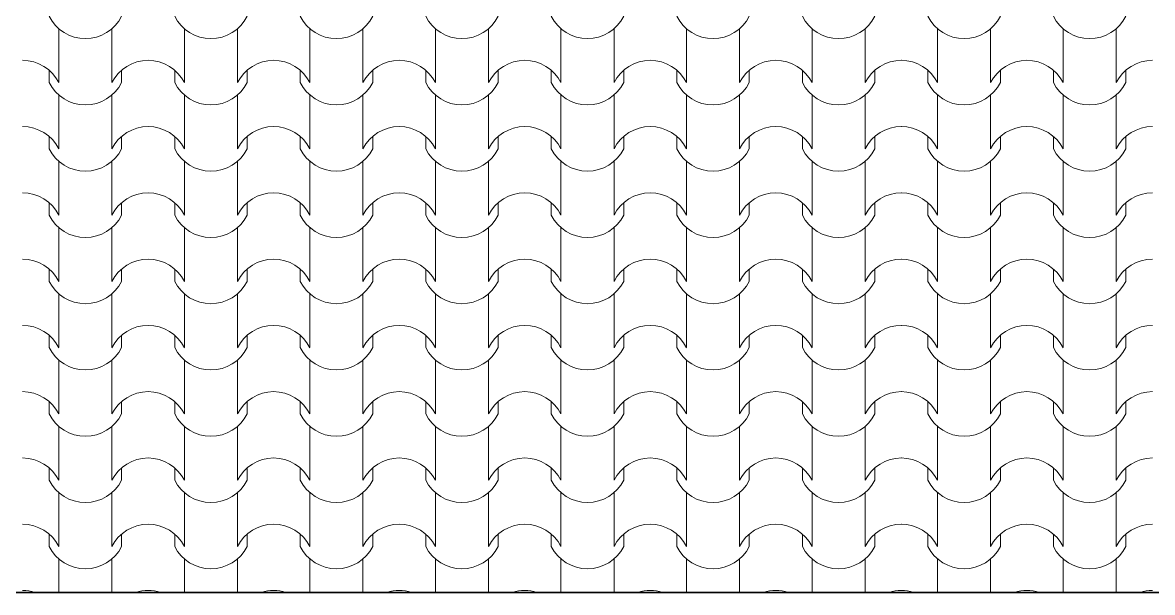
# Model space of a CAD drawing. Header units: millimetres. Extents: x 102766 to 172228, y -127504 to -81044.
# Drawn here: x 108671 to 111232, y -91269 to -89976 of the extents above; entities that cross this region are included whole.
import ezdxf

# ---------------------------------------------------------------- set-up
doc = ezdxf.new("R2010")
doc.units = ezdxf.units.MM
doc.header["$MEASUREMENT"] = 0
doc.layers.add('2D Drafting - General_Pen_No__105', color=7, linetype='Continuous', lineweight=13, true_color=0xcae6ff)
doc.layers.add('2D Drafting - General_Pen_No__82', color=7, linetype='Continuous', lineweight=20, true_color=0xaaaaaa)
doc.layers.add('Shell - Roof_Pen_No__21', color=7, linetype='Continuous', lineweight=35)

# ---------------------------------------------------------------- blocks, each defined once
blk = doc.blocks.new('*X18')
at = {"layer": '2D Drafting - General_Pen_No__82', "linetype": 'Continuous'}
for p, q in [((108753.5, -89990.4), (108753.5, -90051.3)), ((108873.7, -89990.4), (108873.7, -90051.3)), ((109038, -89990.4), (109038, -90051.3)), ((109158.2, -89990.4), (109158.2, -90051.3)), ((109322.4, -89990.4), (109322.4, -90051.3)), ((109442.7, -89990.4), (109442.7, -90051.3)), ((109606.9, -89990.4), (109606.9, -90051.3)), ((109727.2, -89990.4), (109727.2, -90051.3)), ((109891.4, -89990.4), (109891.4, -90051.3)), ((110011.6, -89990.4), (110011.6, -90051.3)), ((110175.9, -89990.4), (110175.9, -90051.3)), ((110296.1, -89990.4), (110296.1, -90051.3)), ((110460.4, -89990.4), (110460.4, -90051.3)), ((110580.6, -89990.4), (110580.6, -90051.3)), ((110744.8, -89990.4), (110744.8, -90051.3)), ((110865.1, -89990.4), (110865.1, -90051.3)), ((111029.3, -89990.4), (111029.3, -90051.3)), ((111149.6, -89990.4), (111149.6, -90051.3)), ((108753.5, -90051.3), (108753.5, -90112.3)), ((108873.7, -90051.3), (108873.7, -90112.3)), ((109038, -90051.3), (109038, -90112.3)), ((109158.2, -90051.3), (109158.2, -90112.3)), ((109322.4, -90051.3), (109322.4, -90112.3)), ((109442.7, -90051.3), (109442.7, -90112.3)), ((109606.9, -90051.3), (109606.9, -90112.3)), ((109727.2, -90051.3), (109727.2, -90112.3)), ((109891.4, -90051.3), (109891.4, -90112.3)), ((110011.6, -90051.3), (110011.6, -90112.3)), ((110175.9, -90051.3), (110175.9, -90112.3)), ((110296.1, -90051.3), (110296.1, -90112.3)), ((110460.4, -90051.3), (110460.4, -90112.3)), ((110580.6, -90051.3), (110580.6, -90112.3)), ((110744.8, -90051.3), (110744.8, -90112.3)), ((110865.1, -90051.3), (110865.1, -90112.3)), ((111029.3, -90051.3), (111029.3, -90112.3)), ((111149.6, -90051.3), (111149.6, -90112.3)), ((108731.5, -90084.3), (108731.5, -90112.3)), ((108895.7, -90084.3), (108895.7, -90112.3)), ((109016, -90084.3), (109016, -90112.3)), ((109180.2, -90084.3), (109180.2, -90112.3)), ((109300.4, -90084.3), (109300.4, -90112.3)), ((109464.7, -90084.3), (109464.7, -90112.3)), ((109584.9, -90084.3), (109584.9, -90112.3)), ((109749.2, -90084.3), (109749.2, -90112.3)), ((109869.4, -90084.3), (109869.4, -90112.3)), ((110033.6, -90084.3), (110033.6, -90112.3)), ((110153.9, -90084.3), (110153.9, -90112.3)), ((110318.1, -90084.3), (110318.1, -90112.3)), ((110438.4, -90084.3), (110438.4, -90112.3)), ((110602.6, -90084.3), (110602.6, -90112.3)), ((110722.8, -90084.3), (110722.8, -90112.3)), ((110887.1, -90084.3), (110887.1, -90112.3)), ((111007.3, -90084.3), (111007.3, -90112.3)), ((111171.6, -90084.3), (111171.6, -90112.3)), ((108753.5, -90140.7), (108753.5, -90201.7)), ((108873.7, -90140.7), (108873.7, -90201.7)), ((109038, -90140.7), (109038, -90201.7)), ((109158.2, -90140.7), (109158.2, -90201.7)), ((109322.4, -90140.7), (109322.4, -90201.7)), ((109442.7, -90140.7), (109442.7, -90201.7)), ((109606.9, -90140.7), (109606.9, -90201.7)), ((109727.2, -90140.7), (109727.2, -90201.7)), ((109891.4, -90140.7), (109891.4, -90201.7)), ((110011.6, -90140.7), (110011.6, -90201.7)), ((110175.9, -90140.7), (110175.9, -90201.7)), ((110296.1, -90140.7), (110296.1, -90201.7)), ((110460.4, -90140.7), (110460.4, -90201.7)), ((110580.6, -90140.7), (110580.6, -90201.7)), ((110744.8, -90140.7), (110744.8, -90201.7)), ((110865.1, -90140.7), (110865.1, -90201.7)), ((111029.3, -90140.7), (111029.3, -90201.7)), ((111149.6, -90140.7), (111149.6, -90201.7)), ((108753.5, -90201.7), (108753.5, -90262.6)), ((108873.7, -90201.7), (108873.7, -90262.6)), ((109038, -90201.7), (109038, -90262.6)), ((109158.2, -90201.7), (109158.2, -90262.6)), ((109322.4, -90201.7), (109322.4, -90262.6)), ((109442.7, -90201.7), (109442.7, -90262.6)), ((109606.9, -90201.7), (109606.9, -90262.6)), ((109727.2, -90201.7), (109727.2, -90262.6)), ((109891.4, -90201.7), (109891.4, -90262.6)), ((110011.6, -90201.7), (110011.6, -90262.6)), ((110175.9, -90201.7), (110175.9, -90262.6)), ((110296.1, -90201.7), (110296.1, -90262.6)), ((110460.4, -90201.7), (110460.4, -90262.6)), ((110580.6, -90201.7), (110580.6, -90262.6)), ((110744.8, -90201.7), (110744.8, -90262.6)), ((110865.1, -90201.7), (110865.1, -90262.6)), ((111029.3, -90201.7), (111029.3, -90262.6)), ((111149.6, -90201.7), (111149.6, -90262.6)), ((108731.5, -90234.6), (108731.5, -90262.6)), ((108895.7, -90234.6), (108895.7, -90262.6)), ((109016, -90234.6), (109016, -90262.6)), ((109180.2, -90234.6), (109180.2, -90262.6)), ((109300.4, -90234.6), (109300.4, -90262.6)), ((109464.7, -90234.6), (109464.7, -90262.6)), ((109584.9, -90234.6), (109584.9, -90262.6)), ((109749.2, -90234.6), (109749.2, -90262.6)), ((109869.4, -90234.6), (109869.4, -90262.6)), ((110033.6, -90234.6), (110033.6, -90262.6)), ((110153.9, -90234.6), (110153.9, -90262.6)), ((110318.1, -90234.6), (110318.1, -90262.6)), ((110438.4, -90234.6), (110438.4, -90262.6)), ((110602.6, -90234.6), (110602.6, -90262.6)), ((110722.8, -90234.6), (110722.8, -90262.6)), ((110887.1, -90234.6), (110887.1, -90262.6)), ((111007.3, -90234.6), (111007.3, -90262.6)), ((111171.6, -90234.6), (111171.6, -90262.6)), ((108753.5, -90291), (108753.5, -90352)), ((108873.7, -90291), (108873.7, -90352)), ((109038, -90291), (109038, -90352)), ((109158.2, -90291), (109158.2, -90352)), ((109322.4, -90291), (109322.4, -90352)), ((109442.7, -90291), (109442.7, -90352)), ((109606.9, -90291), (109606.9, -90352)), ((109727.2, -90291), (109727.2, -90352)), ((109891.4, -90291), (109891.4, -90352)), ((110011.6, -90291), (110011.6, -90352)), ((110175.9, -90291), (110175.9, -90352)), ((110296.1, -90291), (110296.1, -90352)), ((110460.4, -90291), (110460.4, -90352)), ((110580.6, -90291), (110580.6, -90352)), ((110744.8, -90291), (110744.8, -90352)), ((110865.1, -90291), (110865.1, -90352)), ((111029.3, -90291), (111029.3, -90352)), ((111149.6, -90291), (111149.6, -90352)), ((108753.5, -90352), (108753.5, -90413)), ((108873.7, -90352), (108873.7, -90413)), ((109038, -90352), (109038, -90413)), ((109158.2, -90352), (109158.2, -90413)), ((109322.4, -90352), (109322.4, -90413)), ((109442.7, -90352), (109442.7, -90413)), ((109606.9, -90352), (109606.9, -90413)), ((109727.2, -90352), (109727.2, -90413)), ((109891.4, -90352), (109891.4, -90413)), ((110011.6, -90352), (110011.6, -90413)), ((110175.9, -90352), (110175.9, -90413)), ((110296.1, -90352), (110296.1, -90413)), ((110460.4, -90352), (110460.4, -90413)), ((110580.6, -90352), (110580.6, -90413)), ((110744.8, -90352), (110744.8, -90413)), ((110865.1, -90352), (110865.1, -90413)), ((111029.3, -90352), (111029.3, -90413)), ((111149.6, -90352), (111149.6, -90413)), ((108731.5, -90384.9), (108731.5, -90413)), ((108895.7, -90384.9), (108895.7, -90413)), ((109016, -90384.9), (109016, -90413)), ((109180.2, -90384.9), (109180.2, -90413)), ((109300.4, -90384.9), (109300.4, -90413)), ((109464.7, -90384.9), (109464.7, -90413)), ((109584.9, -90384.9), (109584.9, -90413)), ((109749.2, -90384.9), (109749.2, -90413)), ((109869.4, -90384.9), (109869.4, -90413)), ((110033.6, -90384.9), (110033.6, -90413)), ((110153.9, -90384.9), (110153.9, -90413)), ((110318.1, -90384.9), (110318.1, -90413)), ((110438.4, -90384.9), (110438.4, -90413)), ((110602.6, -90384.9), (110602.6, -90413)), ((110722.8, -90384.9), (110722.8, -90413)), ((110887.1, -90384.9), (110887.1, -90413)), ((111007.3, -90384.9), (111007.3, -90413)), ((111171.6, -90384.9), (111171.6, -90413)), ((108753.5, -90441.4), (108753.5, -90502.3)), ((108873.7, -90441.4), (108873.7, -90502.3)), ((109038, -90441.4), (109038, -90502.3)), ((109158.2, -90441.4), (109158.2, -90502.3)), ((109322.4, -90441.4), (109322.4, -90502.3)), ((109442.7, -90441.4), (109442.7, -90502.3)), ((109606.9, -90441.4), (109606.9, -90502.3)), ((109727.2, -90441.4), (109727.2, -90502.3)), ((109891.4, -90441.4), (109891.4, -90502.3)), ((110011.6, -90441.4), (110011.6, -90502.3)), ((110175.9, -90441.4), (110175.9, -90502.3)), ((110296.1, -90441.4), (110296.1, -90502.3)), ((110460.4, -90441.4), (110460.4, -90502.3)), ((110580.6, -90441.4), (110580.6, -90502.3)), ((110744.8, -90441.4), (110744.8, -90502.3)), ((110865.1, -90441.4), (110865.1, -90502.3)), ((111029.3, -90441.4), (111029.3, -90502.3)), ((111149.6, -90441.4), (111149.6, -90502.3)), ((108753.5, -90502.3), (108753.5, -90563.3)), ((108873.7, -90502.3), (108873.7, -90563.3)), ((109038, -90502.3), (109038, -90563.3)), ((109158.2, -90502.3), (109158.2, -90563.3)), ((109322.4, -90502.3), (109322.4, -90563.3)), ((109442.7, -90502.3), (109442.7, -90563.3)), ((109606.9, -90502.3), (109606.9, -90563.3)), ((109727.2, -90502.3), (109727.2, -90563.3)), ((109891.4, -90502.3), (109891.4, -90563.3)), ((110011.6, -90502.3), (110011.6, -90563.3)), ((110175.9, -90502.3), (110175.9, -90563.3)), ((110296.1, -90502.3), (110296.1, -90563.3)), ((110460.4, -90502.3), (110460.4, -90563.3)), ((110580.6, -90502.3), (110580.6, -90563.3)), ((110744.8, -90502.3), (110744.8, -90563.3)), ((110865.1, -90502.3), (110865.1, -90563.3)), ((111029.3, -90502.3), (111029.3, -90563.3)), ((111149.6, -90502.3), (111149.6, -90563.3)), ((108731.5, -90535.3), (108731.5, -90563.3)), ((108895.7, -90535.3), (108895.7, -90563.3)), ((109016, -90535.3), (109016, -90563.3)), ((109180.2, -90535.3), (109180.2, -90563.3)), ((109300.4, -90535.3), (109300.4, -90563.3)), ((109464.7, -90535.3), (109464.7, -90563.3)), ((109584.9, -90535.3), (109584.9, -90563.3)), ((109749.2, -90535.3), (109749.2, -90563.3)), ((109869.4, -90535.3), (109869.4, -90563.3)), ((110033.6, -90535.3), (110033.6, -90563.3)), ((110153.9, -90535.3), (110153.9, -90563.3)), ((110318.1, -90535.3), (110318.1, -90563.3)), ((110438.4, -90535.3), (110438.4, -90563.3)), ((110602.6, -90535.3), (110602.6, -90563.3)), ((110722.8, -90535.3), (110722.8, -90563.3)), ((110887.1, -90535.3), (110887.1, -90563.3)), ((111007.3, -90535.3), (111007.3, -90563.3)), ((111171.6, -90535.3), (111171.6, -90563.3)), ((108753.5, -90591.7), (108753.5, -90652.7)), ((108873.7, -90591.7), (108873.7, -90652.7)), ((109038, -90591.7), (109038, -90652.7)), ((109158.2, -90591.7), (109158.2, -90652.7)), ((109322.4, -90591.7), (109322.4, -90652.7)), ((109442.7, -90591.7), (109442.7, -90652.7)), ((109606.9, -90591.7), (109606.9, -90652.7)), ((109727.2, -90591.7), (109727.2, -90652.7)), ((109891.4, -90591.7), (109891.4, -90652.7)), ((110011.6, -90591.7), (110011.6, -90652.7)), ((110175.9, -90591.7), (110175.9, -90652.7)), ((110296.1, -90591.7), (110296.1, -90652.7)), ((110460.4, -90591.7), (110460.4, -90652.7)), ((110580.6, -90591.7), (110580.6, -90652.7)), ((110744.8, -90591.7), (110744.8, -90652.7)), ((110865.1, -90591.7), (110865.1, -90652.7)), ((111029.3, -90591.7), (111029.3, -90652.7)), ((111149.6, -90591.7), (111149.6, -90652.7)), ((108753.5, -90652.7), (108753.5, -90713.6)), ((108873.7, -90652.7), (108873.7, -90713.6)), ((109038, -90652.7), (109038, -90713.6)), ((109158.2, -90652.7), (109158.2, -90713.6)), ((109322.4, -90652.7), (109322.4, -90713.6)), ((109442.7, -90652.7), (109442.7, -90713.6)), ((109606.9, -90652.7), (109606.9, -90713.6)), ((109727.2, -90652.7), (109727.2, -90713.6)), ((109891.4, -90652.7), (109891.4, -90713.6)), ((110011.6, -90652.7), (110011.6, -90713.6)), ((110175.9, -90652.7), (110175.9, -90713.6)), ((110296.1, -90652.7), (110296.1, -90713.6)), ((110460.4, -90652.7), (110460.4, -90713.6)), ((110580.6, -90652.7), (110580.6, -90713.6)), ((110744.8, -90652.7), (110744.8, -90713.6)), ((110865.1, -90652.7), (110865.1, -90713.6)), ((111029.3, -90652.7), (111029.3, -90713.6)), ((111149.6, -90652.7), (111149.6, -90713.6)), ((108731.5, -90685.6), (108731.5, -90713.6)), ((108895.7, -90685.6), (108895.7, -90713.6)), ((109016, -90685.6), (109016, -90713.6)), ((109180.2, -90685.6), (109180.2, -90713.6)), ((109300.4, -90685.6), (109300.4, -90713.6)), ((109464.7, -90685.6), (109464.7, -90713.6)), ((109584.9, -90685.6), (109584.9, -90713.6)), ((109749.2, -90685.6), (109749.2, -90713.6)), ((109869.4, -90685.6), (109869.4, -90713.6)), ((110033.6, -90685.6), (110033.6, -90713.6)), ((110153.9, -90685.6), (110153.9, -90713.6)), ((110318.1, -90685.6), (110318.1, -90713.6)), ((110438.4, -90685.6), (110438.4, -90713.6)), ((110602.6, -90685.6), (110602.6, -90713.6)), ((110722.8, -90685.6), (110722.8, -90713.6)), ((110887.1, -90685.6), (110887.1, -90713.6)), ((111007.3, -90685.6), (111007.3, -90713.6)), ((111171.6, -90685.6), (111171.6, -90713.6)), ((108753.5, -90742), (108753.5, -90803)), ((108873.7, -90742), (108873.7, -90803)), ((109038, -90742), (109038, -90803)), ((109158.2, -90742), (109158.2, -90803)), ((109322.4, -90742), (109322.4, -90803)), ((109442.7, -90742), (109442.7, -90803)), ((109606.9, -90742), (109606.9, -90803)), ((109727.2, -90742), (109727.2, -90803)), ((109891.4, -90742), (109891.4, -90803)), ((110011.6, -90742), (110011.6, -90803)), ((110175.9, -90742), (110175.9, -90803)), ((110296.1, -90742), (110296.1, -90803)), ((110460.4, -90742), (110460.4, -90803)), ((110580.6, -90742), (110580.6, -90803)), ((110744.8, -90742), (110744.8, -90803)), ((110865.1, -90742), (110865.1, -90803)), ((111029.3, -90742), (111029.3, -90803)), ((111149.6, -90742), (111149.6, -90803)), ((108753.5, -90803), (108753.5, -90864)), ((108873.7, -90803), (108873.7, -90864)), ((109038, -90803), (109038, -90864)), ((109158.2, -90803), (109158.2, -90864)), ((109322.4, -90803), (109322.4, -90864)), ((109442.7, -90803), (109442.7, -90864)), ((109606.9, -90803), (109606.9, -90864)), ((109727.2, -90803), (109727.2, -90864)), ((109891.4, -90803), (109891.4, -90864)), ((110011.6, -90803), (110011.6, -90864)), ((110175.9, -90803), (110175.9, -90864)), ((110296.1, -90803), (110296.1, -90864)), ((110460.4, -90803), (110460.4, -90864)), ((110580.6, -90803), (110580.6, -90864)), ((110744.8, -90803), (110744.8, -90864)), ((110865.1, -90803), (110865.1, -90864)), ((111029.3, -90803), (111029.3, -90864)), ((111149.6, -90803), (111149.6, -90864)), ((108731.5, -90835.9), (108731.5, -90864)), ((108895.7, -90835.9), (108895.7, -90864)), ((109016, -90835.9), (109016, -90864)), ((109180.2, -90835.9), (109180.2, -90864)), ((109300.4, -90835.9), (109300.4, -90864)), ((109464.7, -90835.9), (109464.7, -90864)), ((109584.9, -90835.9), (109584.9, -90864)), ((109749.2, -90835.9), (109749.2, -90864)), ((109869.4, -90835.9), (109869.4, -90864)), ((110033.6, -90835.9), (110033.6, -90864)), ((110153.9, -90835.9), (110153.9, -90864)), ((110318.1, -90835.9), (110318.1, -90864)), ((110438.4, -90835.9), (110438.4, -90864)), ((110602.6, -90835.9), (110602.6, -90864)), ((110722.8, -90835.9), (110722.8, -90864)), ((110887.1, -90835.9), (110887.1, -90864)), ((111007.3, -90835.9), (111007.3, -90864)), ((111171.6, -90835.9), (111171.6, -90864)), ((108753.5, -90892.4), (108753.5, -90953.3)), ((108873.7, -90892.4), (108873.7, -90953.3)), ((109038, -90892.4), (109038, -90953.3)), ((109158.2, -90892.4), (109158.2, -90953.3)), ((109322.4, -90892.4), (109322.4, -90953.3)), ((109442.7, -90892.4), (109442.7, -90953.3)), ((109606.9, -90892.4), (109606.9, -90953.3)), ((109727.2, -90892.4), (109727.2, -90953.3)), ((109891.4, -90892.4), (109891.4, -90953.3)), ((110011.6, -90892.4), (110011.6, -90953.3)), ((110175.9, -90892.4), (110175.9, -90953.3)), ((110296.1, -90892.4), (110296.1, -90953.3)), ((110460.4, -90892.4), (110460.4, -90953.3)), ((110580.6, -90892.4), (110580.6, -90953.3)), ((110744.8, -90892.4), (110744.8, -90953.3)), ((110865.1, -90892.4), (110865.1, -90953.3)), ((111029.3, -90892.4), (111029.3, -90953.3)), ((111149.6, -90892.4), (111149.6, -90953.3)), ((108753.5, -90953.3), (108753.5, -91014.3)), ((108873.7, -90953.3), (108873.7, -91014.3)), ((109038, -90953.3), (109038, -91014.3)), ((109158.2, -90953.3), (109158.2, -91014.3)), ((109322.4, -90953.3), (109322.4, -91014.3)), ((109442.7, -90953.3), (109442.7, -91014.3)), ((109606.9, -90953.3), (109606.9, -91014.3)), ((109727.2, -90953.3), (109727.2, -91014.3)), ((109891.4, -90953.3), (109891.4, -91014.3)), ((110011.6, -90953.3), (110011.6, -91014.3)), ((110175.9, -90953.3), (110175.9, -91014.3)), ((110296.1, -90953.3), (110296.1, -91014.3)), ((110460.4, -90953.3), (110460.4, -91014.3)), ((110580.6, -90953.3), (110580.6, -91014.3)), ((110744.8, -90953.3), (110744.8, -91014.3)), ((110865.1, -90953.3), (110865.1, -91014.3)), ((111029.3, -90953.3), (111029.3, -91014.3)), ((111149.6, -90953.3), (111149.6, -91014.3)), ((108731.5, -90986.3), (108731.5, -91014.3)), ((108895.7, -90986.3), (108895.7, -91014.3)), ((109016, -90986.3), (109016, -91014.3)), ((109180.2, -90986.3), (109180.2, -91014.3)), ((109300.4, -90986.3), (109300.4, -91014.3)), ((109464.7, -90986.3), (109464.7, -91014.3)), ((109584.9, -90986.3), (109584.9, -91014.3)), ((109749.2, -90986.3), (109749.2, -91014.3)), ((109869.4, -90986.3), (109869.4, -91014.3)), ((110033.6, -90986.3), (110033.6, -91014.3)), ((110153.9, -90986.3), (110153.9, -91014.3)), ((110318.1, -90986.3), (110318.1, -91014.3)), ((110438.4, -90986.3), (110438.4, -91014.3)), ((110602.6, -90986.3), (110602.6, -91014.3)), ((110722.8, -90986.3), (110722.8, -91014.3)), ((110887.1, -90986.3), (110887.1, -91014.3)), ((111007.3, -90986.3), (111007.3, -91014.3)), ((111171.6, -90986.3), (111171.6, -91014.3)), ((108753.5, -91042.7), (108753.5, -91103.7)), ((108873.7, -91042.7), (108873.7, -91103.7)), ((109038, -91042.7), (109038, -91103.7)), ((109158.2, -91042.7), (109158.2, -91103.7)), ((109322.4, -91042.7), (109322.4, -91103.7)), ((109442.7, -91042.7), (109442.7, -91103.7)), ((109606.9, -91042.7), (109606.9, -91103.7)), ((109727.2, -91042.7), (109727.2, -91103.7)), ((109891.4, -91042.7), (109891.4, -91103.7)), ((110011.6, -91042.7), (110011.6, -91103.7)), ((110175.9, -91042.7), (110175.9, -91103.7)), ((110296.1, -91042.7), (110296.1, -91103.7)), ((110460.4, -91042.7), (110460.4, -91103.7)), ((110580.6, -91042.7), (110580.6, -91103.7)), ((110744.8, -91042.7), (110744.8, -91103.7)), ((110865.1, -91042.7), (110865.1, -91103.7)), ((111029.3, -91042.7), (111029.3, -91103.7)), ((111149.6, -91042.7), (111149.6, -91103.7)), ((108753.5, -91103.7), (108753.5, -91164.6)), ((108873.7, -91103.7), (108873.7, -91164.6)), ((109038, -91103.7), (109038, -91164.6)), ((109158.2, -91103.7), (109158.2, -91164.6)), ((109322.4, -91103.7), (109322.4, -91164.6)), ((109442.7, -91103.7), (109442.7, -91164.6)), ((109606.9, -91103.7), (109606.9, -91164.6)), ((109727.2, -91103.7), (109727.2, -91164.6)), ((109891.4, -91103.7), (109891.4, -91164.6)), ((110011.6, -91103.7), (110011.6, -91164.6)), ((110175.9, -91103.7), (110175.9, -91164.6)), ((110296.1, -91103.7), (110296.1, -91164.6)), ((110460.4, -91103.7), (110460.4, -91164.6)), ((110580.6, -91103.7), (110580.6, -91164.6)), ((110744.8, -91103.7), (110744.8, -91164.6)), ((110865.1, -91103.7), (110865.1, -91164.6)), ((111029.3, -91103.7), (111029.3, -91164.6)), ((111149.6, -91103.7), (111149.6, -91164.6)), ((108731.5, -91136.6), (108731.5, -91164.6)), ((108895.7, -91136.6), (108895.7, -91164.6)), ((109016, -91136.6), (109016, -91164.6)), ((109180.2, -91136.6), (109180.2, -91164.6)), ((109300.4, -91136.6), (109300.4, -91164.6)), ((109464.7, -91136.6), (109464.7, -91164.6)), ((109584.9, -91136.6), (109584.9, -91164.6)), ((109749.2, -91136.6), (109749.2, -91164.6)), ((109869.4, -91136.6), (109869.4, -91164.6)), ((110033.6, -91136.6), (110033.6, -91164.6)), ((110153.9, -91136.6), (110153.9, -91164.6)), ((110318.1, -91136.6), (110318.1, -91164.6)), ((110438.4, -91136.6), (110438.4, -91164.6)), ((110602.6, -91136.6), (110602.6, -91164.6)), ((110722.8, -91136.6), (110722.8, -91164.6)), ((110887.1, -91136.6), (110887.1, -91164.6)), ((111007.3, -91136.6), (111007.3, -91164.6)), ((111171.6, -91136.6), (111171.6, -91164.6)), ((108753.5, -91193), (108753.5, -91254)), ((108873.7, -91193), (108873.7, -91254)), ((109038, -91193), (109038, -91254)), ((109158.2, -91193), (109158.2, -91254)), ((109322.4, -91193), (109322.4, -91254)), ((109442.7, -91193), (109442.7, -91254)), ((109606.9, -91193), (109606.9, -91254)), ((109727.2, -91193), (109727.2, -91254)), ((109891.4, -91193), (109891.4, -91254)), ((110011.6, -91193), (110011.6, -91254)), ((110175.9, -91193), (110175.9, -91254)), ((110296.1, -91193), (110296.1, -91254)), ((110460.4, -91193), (110460.4, -91254)), ((110580.6, -91193), (110580.6, -91254)), ((110744.8, -91193), (110744.8, -91254)), ((110865.1, -91193), (110865.1, -91254)), ((111029.3, -91193), (111029.3, -91254)), ((111149.6, -91193), (111149.6, -91254)), ((108753.5, -91254), (108753.5, -91268.8)), ((108873.7, -91254), (108873.7, -91268.8)), ((109038, -91254), (109038, -91268.8)), ((109158.2, -91254), (109158.2, -91268.8)), ((109322.4, -91254), (109322.4, -91268.8)), ((109442.7, -91254), (109442.7, -91268.8)), ((109606.9, -91254), (109606.9, -91268.8)), ((109727.2, -91254), (109727.2, -91268.8)), ((109891.4, -91254), (109891.4, -91268.8)), ((110011.6, -91254), (110011.6, -91268.8)), ((110175.9, -91254), (110175.9, -91268.8)), ((110296.1, -91254), (110296.1, -91268.8)), ((110460.4, -91254), (110460.4, -91268.8)), ((110580.6, -91254), (110580.6, -91268.8)), ((110744.8, -91254), (110744.8, -91268.8)), ((110865.1, -91254), (110865.1, -91268.8)), ((111029.3, -91254), (111029.3, -91268.8)), ((111149.6, -91254), (111149.6, -91268.8))]:
    blk.add_line(p, q, dxfattribs=at)
for centre, radius, start, end in [((108813.6, -89920.6), 91.9, 206.7044, 333.2956), ((109098.1, -89920.6), 91.9, 206.7044, 333.2956), ((109382.6, -89920.6), 91.9, 206.7044, 333.2956), ((109667, -89920.6), 91.9, 206.7044, 333.2956), ((109951.5, -89920.6), 91.9, 206.7044, 333.2956), ((110236, -89920.6), 91.9, 206.7044, 333.2956), ((110520.5, -89920.6), 91.9, 206.7044, 333.2956), ((110805, -89920.6), 91.9, 206.7044, 333.2956), ((111089.4, -89920.6), 91.9, 206.7044, 333.2956), ((108671.1, -90154.3), 92.5, 26.9885, 89.8295), ((108956.1, -90154.3), 92.5, 90.1705, 153.0115), ((108955.6, -90154.3), 92.5, 26.9885, 89.8295), ((109240.6, -90154.3), 92.5, 90.1705, 153.0115), ((109240, -90154.3), 92.5, 26.9885, 89.8295), ((109525.1, -90154.3), 92.5, 90.1705, 153.0115), ((109524.5, -90154.3), 92.5, 26.9885, 89.8295), ((109809.6, -90154.3), 92.5, 90.1705, 153.0115), ((109809, -90154.3), 92.5, 26.9885, 89.8295), ((110094, -90154.3), 92.5, 90.1705, 153.0115), ((110093.5, -90154.3), 92.5, 26.9885, 89.8295), ((110378.5, -90154.3), 92.5, 90.1705, 153.0115), ((110378, -90154.3), 92.5, 26.9885, 89.8295), ((110663, -90154.3), 92.5, 90.1705, 153.0115), ((110662.4, -90154.3), 92.5, 26.9885, 89.8295), ((110947.5, -90154.3), 92.5, 90.1705, 153.0115), ((110946.9, -90154.3), 92.5, 26.9885, 89.8295), ((111232, -90154.3), 92.5, 90.1705, 153.0115), ((108813.6, -90071), 91.9, 206.7044, 333.2956), ((109098.1, -90071), 91.9, 206.7044, 333.2956), ((109382.6, -90071), 91.9, 206.7044, 333.2956), ((109667, -90071), 91.9, 206.7044, 333.2956), ((109951.5, -90071), 91.9, 206.7044, 333.2956), ((110236, -90071), 91.9, 206.7044, 333.2956), ((110520.5, -90071), 91.9, 206.7044, 333.2956), ((110805, -90071), 91.9, 206.7044, 333.2956), ((111089.4, -90071), 91.9, 206.7044, 333.2956), ((108671.1, -90304.6), 92.5, 26.9885, 89.8295), ((108956.1, -90304.6), 92.5, 90.1705, 153.0115), ((108955.6, -90304.6), 92.5, 26.9885, 89.8295), ((109240.6, -90304.6), 92.5, 90.1705, 153.0115), ((109240, -90304.6), 92.5, 26.9885, 89.8295), ((109525.1, -90304.6), 92.5, 90.1705, 153.0115), ((109524.5, -90304.6), 92.5, 26.9885, 89.8295), ((109809.6, -90304.6), 92.5, 90.1705, 153.0115), ((109809, -90304.6), 92.5, 26.9885, 89.8295), ((110094, -90304.6), 92.5, 90.1705, 153.0115), ((110093.5, -90304.6), 92.5, 26.9885, 89.8295), ((110378.5, -90304.6), 92.5, 90.1705, 153.0115), ((110378, -90304.6), 92.5, 26.9885, 89.8295), ((110663, -90304.6), 92.5, 90.1705, 153.0115), ((110662.4, -90304.6), 92.5, 26.9885, 89.8295), ((110947.5, -90304.6), 92.5, 90.1705, 153.0115), ((110946.9, -90304.6), 92.5, 26.9885, 89.8295), ((111232, -90304.6), 92.5, 90.1705, 153.0115), ((108813.6, -90221.3), 91.9, 206.7044, 333.2956), ((109098.1, -90221.3), 91.9, 206.7044, 333.2956), ((109382.6, -90221.3), 91.9, 206.7044, 333.2956), ((109667, -90221.3), 91.9, 206.7044, 333.2956), ((109951.5, -90221.3), 91.9, 206.7044, 333.2956), ((110236, -90221.3), 91.9, 206.7044, 333.2956), ((110520.5, -90221.3), 91.9, 206.7044, 333.2956), ((110805, -90221.3), 91.9, 206.7044, 333.2956), ((111089.4, -90221.3), 91.9, 206.7044, 333.2956), ((108671.1, -90454.9), 92.5, 26.9885, 89.8295), ((108956.1, -90454.9), 92.5, 90.1705, 153.0115), ((108955.6, -90454.9), 92.5, 26.9885, 89.8295), ((109240.6, -90454.9), 92.5, 90.1705, 153.0115), ((109240, -90454.9), 92.5, 26.9885, 89.8295), ((109525.1, -90454.9), 92.5, 90.1705, 153.0115), ((109524.5, -90454.9), 92.5, 26.9885, 89.8295), ((109809.6, -90454.9), 92.5, 90.1705, 153.0115), ((109809, -90454.9), 92.5, 26.9885, 89.8295), ((110094, -90454.9), 92.5, 90.1705, 153.0115), ((110093.5, -90454.9), 92.5, 26.9885, 89.8295), ((110378.5, -90454.9), 92.5, 90.1705, 153.0115), ((110378, -90454.9), 92.5, 26.9885, 89.8295), ((110663, -90454.9), 92.5, 90.1705, 153.0115), ((110662.4, -90454.9), 92.5, 26.9885, 89.8295), ((110947.5, -90454.9), 92.5, 90.1705, 153.0115), ((110946.9, -90454.9), 92.5, 26.9885, 89.8295), ((111232, -90454.9), 92.5, 90.1705, 153.0115), ((108813.6, -90371.7), 91.9, 206.7044, 333.2956), ((109098.1, -90371.7), 91.9, 206.7044, 333.2956), ((109382.6, -90371.7), 91.9, 206.7044, 333.2956), ((109667, -90371.7), 91.9, 206.7044, 333.2956), ((109951.5, -90371.7), 91.9, 206.7044, 333.2956), ((110236, -90371.7), 91.9, 206.7044, 333.2956), ((110520.5, -90371.7), 91.9, 206.7044, 333.2956), ((110805, -90371.7), 91.9, 206.7044, 333.2956), ((111089.4, -90371.7), 91.9, 206.7044, 333.2956), ((108671.1, -90605.3), 92.5, 26.9885, 89.8295), ((108956.1, -90605.3), 92.5, 90.1705, 153.0115), ((108955.6, -90605.3), 92.5, 26.9885, 89.8295), ((109240.6, -90605.3), 92.5, 90.1705, 153.0115), ((109240, -90605.3), 92.5, 26.9885, 89.8295), ((109525.1, -90605.3), 92.5, 90.1705, 153.0115), ((109524.5, -90605.3), 92.5, 26.9885, 89.8295), ((109809.6, -90605.3), 92.5, 90.1705, 153.0115), ((109809, -90605.3), 92.5, 26.9885, 89.8295), ((110094, -90605.3), 92.5, 90.1705, 153.0115), ((110093.5, -90605.3), 92.5, 26.9885, 89.8295), ((110378.5, -90605.3), 92.5, 90.1705, 153.0115), ((110378, -90605.3), 92.5, 26.9885, 89.8295), ((110663, -90605.3), 92.5, 90.1705, 153.0115), ((110662.4, -90605.3), 92.5, 26.9885, 89.8295), ((110947.5, -90605.3), 92.5, 90.1705, 153.0115), ((110946.9, -90605.3), 92.5, 26.9885, 89.8295), ((111232, -90605.3), 92.5, 90.1705, 153.0115), ((108813.6, -90522), 91.9, 206.7044, 333.2956), ((109098.1, -90522), 91.9, 206.7044, 333.2956), ((109382.6, -90522), 91.9, 206.7044, 333.2956), ((109667, -90522), 91.9, 206.7044, 333.2956), ((109951.5, -90522), 91.9, 206.7044, 333.2956), ((110236, -90522), 91.9, 206.7044, 333.2956), ((110520.5, -90522), 91.9, 206.7044, 333.2956), ((110805, -90522), 91.9, 206.7044, 333.2956), ((111089.4, -90522), 91.9, 206.7044, 333.2956), ((108671.1, -90755.6), 92.5, 26.9885, 89.8295), ((108956.1, -90755.6), 92.5, 90.1705, 153.0115), ((108955.6, -90755.6), 92.5, 26.9885, 89.8295), ((109240.6, -90755.6), 92.5, 90.1705, 153.0115), ((109240, -90755.6), 92.5, 26.9885, 89.8295), ((109525.1, -90755.6), 92.5, 90.1705, 153.0115), ((109524.5, -90755.6), 92.5, 26.9885, 89.8295), ((109809.6, -90755.6), 92.5, 90.1705, 153.0115), ((109809, -90755.6), 92.5, 26.9885, 89.8295), ((110094, -90755.6), 92.5, 90.1705, 153.0115), ((110093.5, -90755.6), 92.5, 26.9885, 89.8295), ((110378.5, -90755.6), 92.5, 90.1705, 153.0115), ((110378, -90755.6), 92.5, 26.9885, 89.8295), ((110663, -90755.6), 92.5, 90.1705, 153.0115), ((110662.4, -90755.6), 92.5, 26.9885, 89.8295), ((110947.5, -90755.6), 92.5, 90.1705, 153.0115), ((110946.9, -90755.6), 92.5, 26.9885, 89.8295), ((111232, -90755.6), 92.5, 90.1705, 153.0115), ((108813.6, -90672.3), 91.9, 206.7044, 333.2956), ((109098.1, -90672.3), 91.9, 206.7044, 333.2956), ((109382.6, -90672.3), 91.9, 206.7044, 333.2956), ((109667, -90672.3), 91.9, 206.7044, 333.2956), ((109951.5, -90672.3), 91.9, 206.7044, 333.2956), ((110236, -90672.3), 91.9, 206.7044, 333.2956), ((110520.5, -90672.3), 91.9, 206.7044, 333.2956), ((110805, -90672.3), 91.9, 206.7044, 333.2956), ((111089.4, -90672.3), 91.9, 206.7044, 333.2956), ((108671.1, -90905.9), 92.5, 26.9885, 89.8295), ((108956.1, -90905.9), 92.5, 90.1705, 153.0115), ((108955.6, -90905.9), 92.5, 26.9885, 89.8295), ((109240.6, -90905.9), 92.5, 90.1705, 153.0115), ((109240, -90905.9), 92.5, 26.9885, 89.8295), ((109525.1, -90905.9), 92.5, 90.1705, 153.0115), ((109524.5, -90905.9), 92.5, 26.9885, 89.8295), ((109809.6, -90905.9), 92.5, 90.1705, 153.0115), ((109809, -90905.9), 92.5, 26.9885, 89.8295), ((110094, -90905.9), 92.5, 90.1705, 153.0115), ((110093.5, -90905.9), 92.5, 26.9885, 89.8295), ((110378.5, -90905.9), 92.5, 90.1705, 153.0115), ((110378, -90905.9), 92.5, 26.9885, 89.8295), ((110663, -90905.9), 92.5, 90.1705, 153.0115), ((110662.4, -90905.9), 92.5, 26.9885, 89.8295), ((110947.5, -90905.9), 92.5, 90.1705, 153.0115), ((110946.9, -90905.9), 92.5, 26.9885, 89.8295), ((111232, -90905.9), 92.5, 90.1705, 153.0115), ((108813.6, -90822.7), 91.9, 206.7044, 333.2956), ((109098.1, -90822.7), 91.9, 206.7044, 333.2956), ((109382.6, -90822.7), 91.9, 206.7044, 333.2956), ((109667, -90822.7), 91.9, 206.7044, 333.2956), ((109951.5, -90822.7), 91.9, 206.7044, 333.2956), ((110236, -90822.7), 91.9, 206.7044, 333.2956), ((110520.5, -90822.7), 91.9, 206.7044, 333.2956), ((110805, -90822.7), 91.9, 206.7044, 333.2956), ((111089.4, -90822.7), 91.9, 206.7044, 333.2956), ((108671.1, -91056.3), 92.5, 26.9885, 89.8295), ((108956.1, -91056.3), 92.5, 90.1705, 153.0115), ((108955.6, -91056.3), 92.5, 26.9885, 89.8295), ((109240.6, -91056.3), 92.5, 90.1705, 153.0115), ((109240, -91056.3), 92.5, 26.9885, 89.8295), ((109525.1, -91056.3), 92.5, 90.1705, 153.0115), ((109524.5, -91056.3), 92.5, 26.9885, 89.8295), ((109809.6, -91056.3), 92.5, 90.1705, 153.0115), ((109809, -91056.3), 92.5, 26.9885, 89.8295), ((110094, -91056.3), 92.5, 90.1705, 153.0115), ((110093.5, -91056.3), 92.5, 26.9885, 89.8295), ((110378.5, -91056.3), 92.5, 90.1705, 153.0115), ((110378, -91056.3), 92.5, 26.9885, 89.8295), ((110663, -91056.3), 92.5, 90.1705, 153.0115), ((110662.4, -91056.3), 92.5, 26.9885, 89.8295), ((110947.5, -91056.3), 92.5, 90.1705, 153.0115), ((110946.9, -91056.3), 92.5, 26.9885, 89.8295), ((111232, -91056.3), 92.5, 90.1705, 153.0115), ((108813.6, -90973), 91.9, 206.7044, 333.2956), ((109098.1, -90973), 91.9, 206.7044, 333.2956), ((109382.6, -90973), 91.9, 206.7044, 333.2956), ((109667, -90973), 91.9, 206.7044, 333.2956), ((109951.5, -90973), 91.9, 206.7044, 333.2956), ((110236, -90973), 91.9, 206.7044, 333.2956), ((110520.5, -90973), 91.9, 206.7044, 333.2956), ((110805, -90973), 91.9, 206.7044, 333.2956), ((111089.4, -90973), 91.9, 206.7044, 333.2956), ((108671.1, -91206.6), 92.5, 26.9885, 89.8295), ((108956.1, -91206.6), 92.5, 90.1705, 153.0115), ((108955.6, -91206.6), 92.5, 26.9885, 89.8295), ((109240.6, -91206.6), 92.5, 90.1705, 153.0115), ((109240, -91206.6), 92.5, 26.9885, 89.8295), ((109525.1, -91206.6), 92.5, 90.1705, 153.0115), ((109524.5, -91206.6), 92.5, 26.9885, 89.8295), ((109809.6, -91206.6), 92.5, 90.1705, 153.0115), ((109809, -91206.6), 92.5, 26.9885, 89.8295), ((110094, -91206.6), 92.5, 90.1705, 153.0115), ((110093.5, -91206.6), 92.5, 26.9885, 89.8295), ((110378.5, -91206.6), 92.5, 90.1705, 153.0115), ((110378, -91206.6), 92.5, 26.9885, 89.8295), ((110663, -91206.6), 92.5, 90.1705, 153.0115), ((110662.4, -91206.6), 92.5, 26.9885, 89.8295), ((110947.5, -91206.6), 92.5, 90.1705, 153.0115), ((110946.9, -91206.6), 92.5, 26.9885, 89.8295), ((111232, -91206.6), 92.5, 90.1705, 153.0115), ((108813.6, -91123.3), 91.9, 206.7044, 333.2956), ((109098.1, -91123.3), 91.9, 206.7044, 333.2956), ((109382.6, -91123.3), 91.9, 206.7044, 333.2956), ((109667, -91123.3), 91.9, 206.7044, 333.2956), ((109951.5, -91123.3), 91.9, 206.7044, 333.2956), ((110236, -91123.3), 91.9, 206.7044, 333.2956), ((110520.5, -91123.3), 91.9, 206.7044, 333.2956), ((110805, -91123.3), 91.9, 206.7044, 333.2956), ((111089.4, -91123.3), 91.9, 206.7044, 333.2956), ((108671.1, -91356.9), 92.5, 72.3314, 89.8295), ((108956.1, -91356.9), 92.5, 90.1705, 107.6686), ((108955.6, -91356.9), 92.5, 72.3314, 89.8295), ((109240.6, -91356.9), 92.5, 90.1705, 107.6686), ((109240, -91356.9), 92.5, 72.3314, 89.8295), ((109525.1, -91356.9), 92.5, 90.1705, 107.6686), ((109524.5, -91356.9), 92.5, 72.3314, 89.8295), ((109809.6, -91356.9), 92.5, 90.1705, 107.6686), ((109809, -91356.9), 92.5, 72.3314, 89.8295), ((110094, -91356.9), 92.5, 90.1705, 107.6686), ((110093.5, -91356.9), 92.5, 72.3314, 89.8295), ((110378.5, -91356.9), 92.5, 90.1705, 107.6686), ((110378, -91356.9), 92.5, 72.3314, 89.8295), ((110663, -91356.9), 92.5, 90.1705, 107.6686), ((110662.4, -91356.9), 92.5, 72.3314, 89.8295), ((110947.5, -91356.9), 92.5, 90.1705, 107.6686), ((110946.9, -91356.9), 92.5, 72.3314, 89.8295), ((111232, -91356.9), 92.5, 90.1705, 107.6686)]:
    blk.add_arc(centre, radius, start, end, dxfattribs=at)
blk = doc.blocks.new('Fill_9')
at = {"layer": '2D Drafting - General_Pen_No__105', "linetype": 'Continuous'}
blk.add_line((104051.4, -91268.8), (112352.3, -91268.8), dxfattribs=at)
at = {"layer": '2D Drafting - General_Pen_No__82', "linetype": 'Continuous'}
blk.add_blockref('*X18', (0, 0), dxfattribs=at)

msp = doc.modelspace()

# ---------------------------------------------------------------- linework, layer by layer
at = {"layer": 'Shell - Roof_Pen_No__21', "linetype": 'Continuous'}
msp.add_line((104051.4, -91268.8), (112352.3, -91268.8), dxfattribs=at)

# ---------------------------------------------------------------- block references
at = {"layer": '2D Drafting - General_Pen_No__82', "linetype": 'Continuous'}
msp.add_blockref('Fill_9', (0, 0), dxfattribs=at)

doc.saveas('drawing.dxf')
